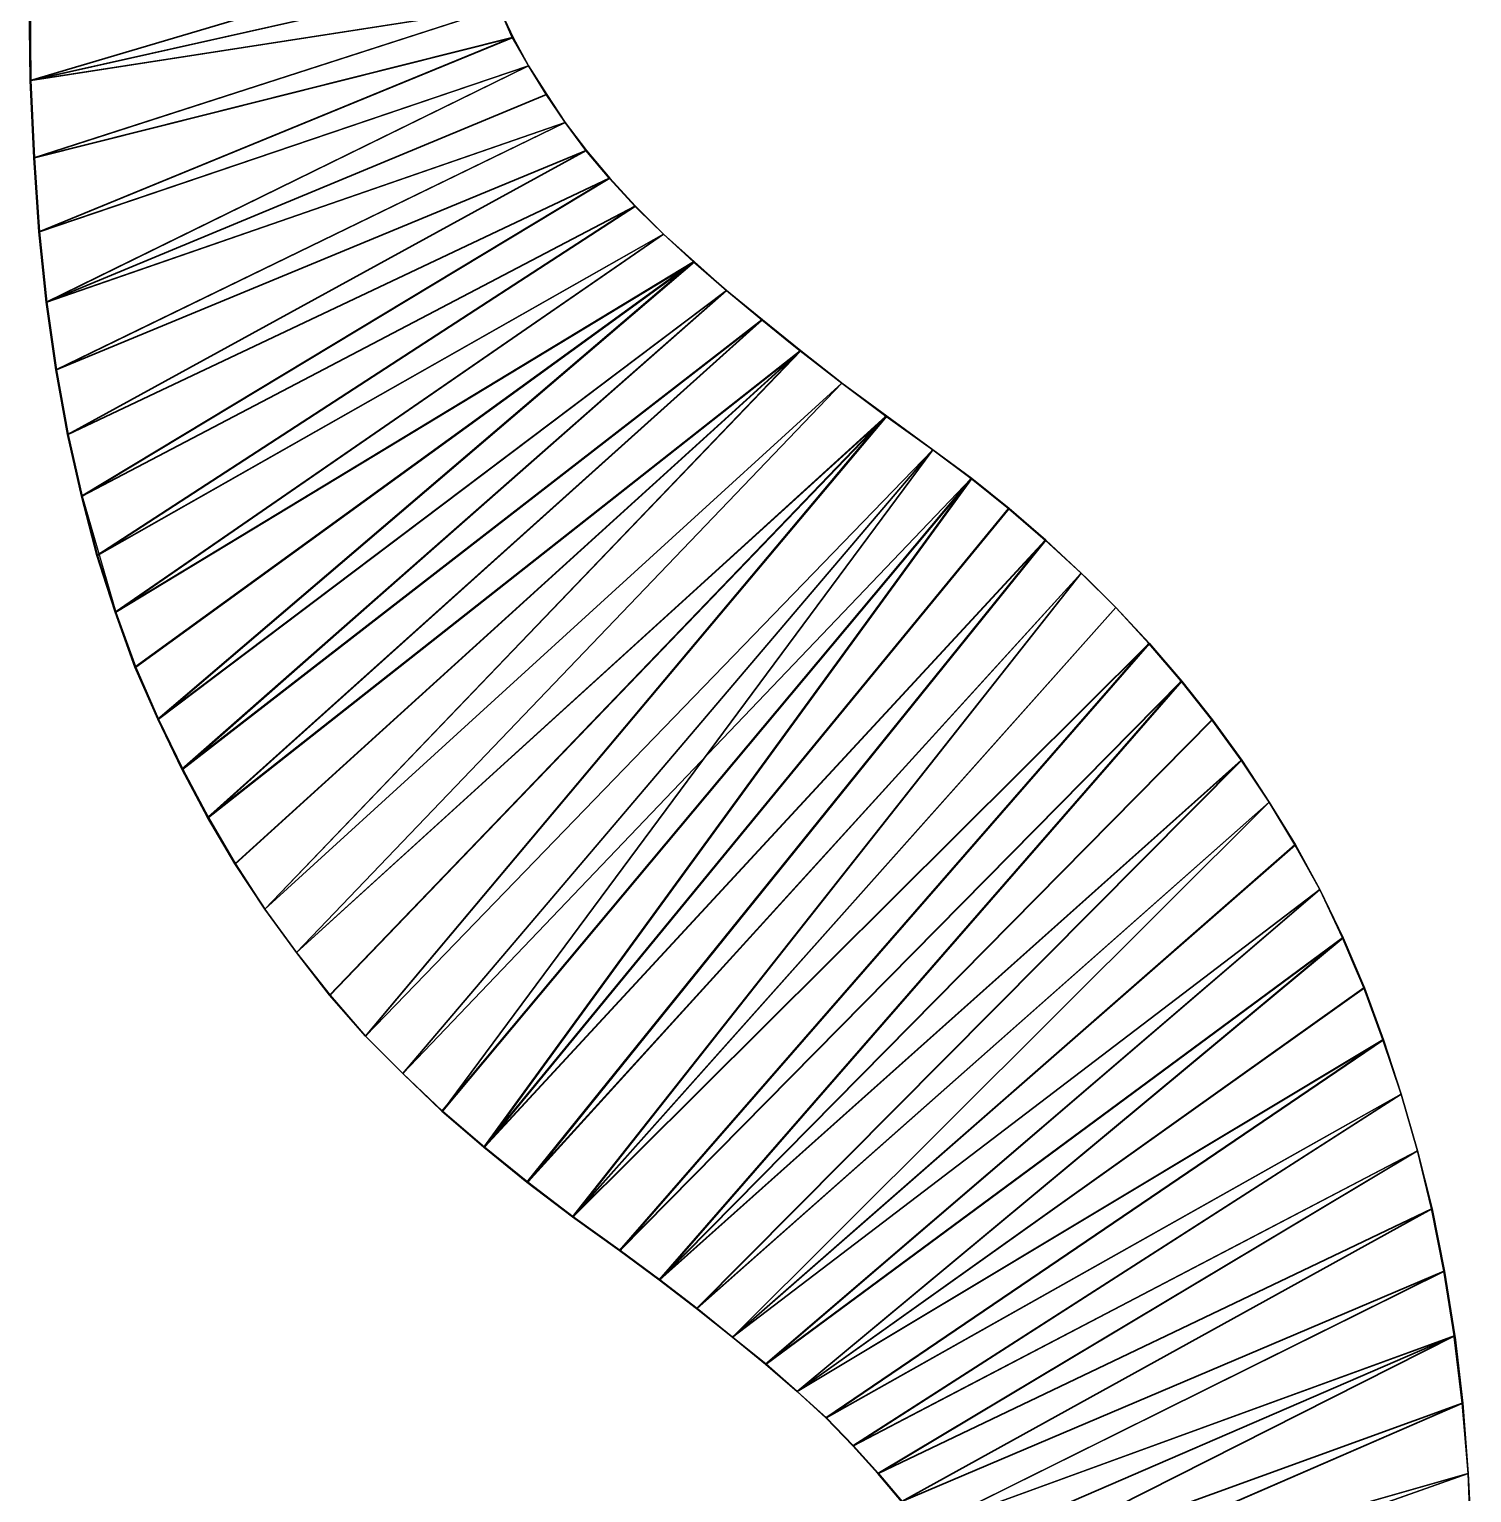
# Model space of a CAD drawing. Extents: x -29.1 to 29.1, y -25 to 25.
# Drawn here: x 16.066 to 18.031, y 4.908 to 6.902 of the extents above; entities that cross this region are included whole.
import ezdxf

# ---------------------------------------------------------------- set-up
doc = ezdxf.new("R2010")
doc.units = 0
doc.header["$MEASUREMENT"] = 0
doc.layers.add('ConstrLine', color=7, linetype='Continuous')
doc.layers.add('ObjLayer', color=2, linetype='Continuous')

msp = doc.modelspace()

# ---------------------------------------------------------------- linework, layer by layer
at = {"layer": 'ConstrLine'}
for p, q in [((16.066, 6.942, 4), (16.067, 6.832, 4)), ((16.724, 6.891, 4), (16.706, 6.931, 4)), ((16.746, 6.852, 4), (16.724, 6.891, 4)), ((16.77, 6.813, 4), (16.746, 6.852, 4)), ((16.067, 6.832, 4), (16.072, 6.727, 4)), ((16.796, 6.775, 4), (16.77, 6.813, 4)), ((16.824, 6.737, 4), (16.796, 6.775, 4)), ((16.072, 6.727, 4), (16.079, 6.626, 4)), ((16.856, 6.699, 4), (16.824, 6.737, 4)), ((16.891, 6.661, 4), (16.856, 6.699, 4)), ((16.93, 6.623, 4), (16.891, 6.661, 4)), ((16.079, 6.626, 4), (16.089, 6.53, 4)), ((16.971, 6.585, 4), (16.93, 6.623, 4)), ((17.016, 6.546, 4), (16.971, 6.585, 4)), ((17.064, 6.506, 4), (17.016, 6.546, 4)), ((16.089, 6.53, 4), (16.102, 6.438, 4)), ((17.116, 6.464, 4), (17.064, 6.506, 4)), ((17.173, 6.42, 4), (17.116, 6.464, 4)), ((16.102, 6.438, 4), (16.118, 6.35, 4)), ((17.233, 6.375, 4), (17.173, 6.42, 4)), ((17.297, 6.329, 4), (17.233, 6.375, 4)), ((16.118, 6.35, 4), (16.137, 6.266, 4)), ((17.349, 6.29, 4), (17.297, 6.329, 4)), ((17.4, 6.249, 4), (17.349, 6.29, 4)), ((16.137, 6.266, 4), (16.158, 6.185, 4)), ((17.45, 6.206, 4), (17.4, 6.249, 4)), ((17.499, 6.161, 4), (17.45, 6.206, 4)), ((16.158, 6.185, 4), (16.183, 6.108, 4)), ((17.546, 6.114, 4), (17.499, 6.161, 4)), ((16.183, 6.108, 4), (16.21, 6.033, 4)), ((17.591, 6.065, 4), (17.546, 6.114, 4)), ((17.635, 6.014, 4), (17.591, 6.065, 4)), ((16.21, 6.033, 4), (16.241, 5.962, 4)), ((17.677, 5.961, 4), (17.635, 6.014, 4)), ((16.241, 5.962, 4), (16.274, 5.894, 4)), ((17.717, 5.906, 4), (17.677, 5.961, 4)), ((17.755, 5.849, 4), (17.717, 5.906, 4)), ((16.274, 5.894, 4), (16.309, 5.828, 4)), ((17.79, 5.791, 4), (17.755, 5.849, 4)), ((16.309, 5.828, 4), (16.346, 5.765, 4)), ((17.824, 5.73, 4), (17.79, 5.791, 4)), ((16.346, 5.765, 4), (16.387, 5.703, 4)), ((17.855, 5.664, 4), (17.824, 5.73, 4)), ((16.387, 5.703, 4), (16.43, 5.644, 4)), ((17.884, 5.596, 4), (17.855, 5.664, 4)), ((16.43, 5.644, 4), (16.475, 5.586, 4)), ((16.475, 5.586, 4), (16.524, 5.53, 5)), ((17.91, 5.525, 4), (17.884, 5.596, 4)), ((16.524, 5.53, 5), (16.575, 5.479, 4)), ((17.935, 5.451, 4), (17.91, 5.525, 4)), ((16.575, 5.479, 4), (16.628, 5.428, 4)), ((17.957, 5.374, 4), (17.935, 5.451, 4)), ((16.628, 5.428, 4), (16.685, 5.379, 4)), ((16.685, 5.379, 4), (16.744, 5.331, 4)), ((17.976, 5.295, 4), (17.957, 5.374, 4)), ((16.744, 5.331, 4), (16.806, 5.284, 4)), ((17.993, 5.21, 4), (17.976, 5.295, 4)), ((16.806, 5.284, 4), (16.87, 5.238, 4)), ((16.87, 5.238, 4), (16.924, 5.198, 4)), ((18.007, 5.122, 4), (17.993, 5.21, 4)), ((16.924, 5.198, 4), (16.975, 5.159, 4)), ((16.975, 5.159, 4), (17.024, 5.12, 4)), ((17.024, 5.12, 4), (17.069, 5.083, 4)), ((18.018, 5.03, 4), (18.007, 5.122, 4)), ((17.069, 5.083, 4), (17.112, 5.046, 4)), ((17.112, 5.046, 4), (17.151, 5.01, 4)), ((18.026, 4.934, 4), (18.018, 5.03, 4)), ((17.151, 5.01, 4), (17.188, 4.972, 4)), ((17.188, 4.972, 4), (17.222, 4.934, 4)), ((17.222, 4.934, 4), (17.254, 4.896, 4)), ((18.03, 4.835, 4), (18.026, 4.934, 4))]:
    msp.add_line(p, q, dxfattribs=at)
for points in [[(16.066, 6.942, 5), (16.067, 6.832, 5), (16.676, 7.013, 5)], [(16.69, 6.972, 5), (16.676, 7.013, 5), (16.067, 6.832, 5)], [(16.067, 6.942, 5), (16.068, 6.832, 5), (16.677, 7.013, 5)], [(16.69, 6.972, 5), (16.677, 7.013, 5), (16.068, 6.832, 5)], [(16.706, 6.931, 5), (16.69, 6.972, 5), (16.067, 6.832, 5)], [(16.706, 6.931, 5), (16.69, 6.972, 5), (16.068, 6.832, 5)], [(16.066, 6.942, 4), (16.067, 6.832, 4), (16.067, 6.832, 5)], [(16.066, 6.942, 4), (16.067, 6.832, 5), (16.066, 6.942, 5)], [(16.067, 6.942, 4), (16.068, 6.832, 4), (16.068, 6.832, 5)], [(16.067, 6.942, 4), (16.068, 6.832, 5), (16.067, 6.942, 5)], [(16.067, 6.832, 5), (16.072, 6.727, 5), (16.706, 6.931, 5)], [(16.068, 6.832, 5), (16.073, 6.727, 5), (16.706, 6.931, 5)], [(16.724, 6.891, 5), (16.706, 6.931, 5), (16.072, 6.727, 5)], [(16.725, 6.891, 5), (16.706, 6.931, 5), (16.073, 6.727, 5)], [(16.706, 6.931, 4), (16.706, 6.931, 5), (16.724, 6.891, 5)], [(16.706, 6.931, 4), (16.724, 6.891, 5), (16.724, 6.891, 4)], [(16.706, 6.931, 4), (16.706, 6.931, 5), (16.725, 6.891, 5)], [(16.706, 6.931, 4), (16.725, 6.891, 5), (16.725, 6.891, 4)], [(16.072, 6.727, 5), (16.079, 6.626, 5), (16.724, 6.891, 5)], [(16.073, 6.727, 5), (16.08, 6.626, 5), (16.725, 6.891, 5)], [(16.746, 6.852, 5), (16.724, 6.891, 5), (16.079, 6.626, 5)], [(16.746, 6.852, 5), (16.725, 6.891, 5), (16.08, 6.626, 5)], [(16.724, 6.891, 4), (16.724, 6.891, 5), (16.746, 6.852, 5)], [(16.724, 6.891, 4), (16.746, 6.852, 5), (16.746, 6.852, 4)], [(16.725, 6.891, 4), (16.725, 6.891, 5), (16.746, 6.852, 5)], [(16.725, 6.891, 4), (16.746, 6.852, 5), (16.746, 6.852, 4)], [(16.079, 6.626, 5), (16.089, 6.53, 5), (16.746, 6.852, 5)], [(16.08, 6.626, 5), (16.09, 6.53, 5), (16.746, 6.852, 5)], [(16.77, 6.813, 5), (16.746, 6.852, 5), (16.089, 6.53, 5)], [(16.771, 6.813, 5), (16.746, 6.852, 5), (16.09, 6.53, 5)], [(16.746, 6.852, 4), (16.746, 6.852, 5), (16.77, 6.813, 5)], [(16.746, 6.852, 4), (16.77, 6.813, 5), (16.77, 6.813, 4)], [(16.746, 6.852, 4), (16.746, 6.852, 5), (16.771, 6.813, 5)], [(16.746, 6.852, 4), (16.771, 6.813, 5), (16.771, 6.813, 4)], [(16.067, 6.832, 4), (16.072, 6.727, 4), (16.072, 6.727, 5)], [(16.067, 6.832, 4), (16.072, 6.727, 5), (16.067, 6.832, 5)], [(16.068, 6.832, 4), (16.073, 6.727, 4), (16.073, 6.727, 5)], [(16.068, 6.832, 4), (16.073, 6.727, 5), (16.068, 6.832, 5)], [(16.796, 6.775, 5), (16.77, 6.813, 5), (16.089, 6.53, 5)], [(16.796, 6.775, 5), (16.771, 6.813, 5), (16.09, 6.53, 5)], [(16.77, 6.813, 4), (16.77, 6.813, 5), (16.796, 6.775, 5)], [(16.77, 6.813, 4), (16.796, 6.775, 5), (16.796, 6.775, 4)], [(16.771, 6.813, 4), (16.771, 6.813, 5), (16.796, 6.775, 5)], [(16.771, 6.813, 4), (16.796, 6.775, 5), (16.796, 6.775, 4)], [(16.089, 6.53, 5), (16.102, 6.438, 5), (16.796, 6.775, 5)], [(16.09, 6.53, 5), (16.103, 6.438, 5), (16.796, 6.775, 5)], [(16.824, 6.737, 5), (16.796, 6.775, 5), (16.102, 6.438, 5)], [(16.825, 6.737, 5), (16.796, 6.775, 5), (16.103, 6.438, 5)], [(16.796, 6.775, 4), (16.796, 6.775, 5), (16.824, 6.737, 5)], [(16.796, 6.775, 4), (16.824, 6.737, 5), (16.824, 6.737, 4)], [(16.796, 6.775, 4), (16.796, 6.775, 5), (16.825, 6.737, 5)], [(16.796, 6.775, 4), (16.825, 6.737, 5), (16.825, 6.737, 4)], [(16.072, 6.727, 4), (16.079, 6.626, 4), (16.079, 6.626, 5)], [(16.072, 6.727, 4), (16.079, 6.626, 5), (16.072, 6.727, 5)], [(16.073, 6.727, 4), (16.08, 6.626, 4), (16.08, 6.626, 5)], [(16.073, 6.727, 4), (16.08, 6.626, 5), (16.073, 6.727, 5)], [(16.118, 6.35, 5), (16.824, 6.737, 5), (16.102, 6.438, 5)], [(16.103, 6.438, 5), (16.119, 6.35, 5), (16.825, 6.737, 5)], [(16.824, 6.737, 5), (16.118, 6.35, 5), (16.856, 6.699, 5)], [(16.857, 6.699, 5), (16.825, 6.737, 5), (16.119, 6.35, 5)], [(16.824, 6.737, 4), (16.824, 6.737, 5), (16.856, 6.699, 5)], [(16.824, 6.737, 4), (16.856, 6.699, 5), (16.856, 6.699, 4)], [(16.825, 6.737, 4), (16.825, 6.737, 5), (16.857, 6.699, 5)], [(16.825, 6.737, 4), (16.857, 6.699, 5), (16.857, 6.699, 4)], [(16.137, 6.266, 5), (16.856, 6.699, 5), (16.118, 6.35, 5)], [(16.138, 6.266, 5), (16.857, 6.699, 5), (16.119, 6.35, 5)], [(16.856, 6.699, 5), (16.137, 6.266, 5), (16.891, 6.661, 5)], [(16.857, 6.699, 5), (16.138, 6.266, 5), (16.892, 6.661, 5)], [(16.856, 6.699, 4), (16.856, 6.699, 5), (16.891, 6.661, 5)], [(16.856, 6.699, 4), (16.891, 6.661, 5), (16.891, 6.661, 4)], [(16.857, 6.699, 4), (16.857, 6.699, 5), (16.892, 6.661, 5)], [(16.857, 6.699, 4), (16.892, 6.661, 5), (16.892, 6.661, 4)], [(16.891, 6.661, 5), (16.137, 6.266, 5), (16.158, 6.185, 5)], [(16.159, 6.185, 5), (16.892, 6.661, 5), (16.138, 6.266, 5)], [(16.891, 6.661, 5), (16.158, 6.185, 5), (16.93, 6.623, 5)], [(16.93, 6.623, 5), (16.892, 6.661, 5), (16.159, 6.185, 5)], [(16.891, 6.661, 4), (16.891, 6.661, 5), (16.896, 6.6561, 4)], [(16.891, 6.661, 5), (16.93, 6.623, 5), (16.896, 6.6561, 4)], [(16.892, 6.661, 4), (16.892, 6.661, 5), (16.93, 6.623, 5)], [(16.892, 6.661, 4), (16.93, 6.623, 5), (16.93, 6.623, 4)], [(16.93, 6.623, 5), (16.93, 6.623, 4), (16.896, 6.6561, 4)], [(16.079, 6.626, 4), (16.089, 6.53, 4), (16.089, 6.53, 5)], [(16.079, 6.626, 4), (16.089, 6.53, 5), (16.079, 6.626, 5)], [(16.08, 6.626, 4), (16.09, 6.53, 4), (16.09, 6.53, 5)], [(16.08, 6.626, 4), (16.09, 6.53, 5), (16.08, 6.626, 5)], [(16.158, 6.185, 5), (16.183, 6.108, 5), (16.93, 6.623, 5)], [(16.159, 6.185, 5), (16.184, 6.108, 5), (16.93, 6.623, 5)], [(16.93, 6.623, 5), (16.183, 6.108, 5), (16.971, 6.585, 5)], [(16.972, 6.585, 5), (16.93, 6.623, 5), (16.184, 6.108, 5)], [(16.93, 6.623, 4), (16.93, 6.623, 5), (16.971, 6.585, 5)], [(16.93, 6.623, 4), (16.971, 6.585, 5), (16.971, 6.585, 4)], [(16.93, 6.623, 4), (16.93, 6.623, 5), (16.972, 6.585, 5)], [(16.93, 6.623, 4), (16.972, 6.585, 5), (16.972, 6.585, 4)], [(16.21, 6.033, 5), (16.971, 6.585, 5), (16.183, 6.108, 5)], [(16.184, 6.108, 5), (16.211, 6.033, 5), (16.972, 6.585, 5)], [(16.241, 5.962, 5), (16.971, 6.585, 5), (16.21, 6.033, 5)], [(16.211, 6.033, 5), (16.242, 5.962, 5), (16.972, 6.585, 5)], [(16.971, 6.585, 5), (16.241, 5.962, 5), (17.016, 6.546, 5)], [(17.016, 6.546, 5), (16.972, 6.585, 5), (16.242, 5.962, 5)], [(16.971, 6.585, 4), (16.971, 6.585, 5), (17.016, 6.546, 5)], [(16.971, 6.585, 4), (17.016, 6.546, 5), (17.016, 6.546, 4)], [(17.016, 6.546, 5), (16.999, 6.5611, 4), (16.972, 6.585, 5)], [(16.972, 6.585, 4), (16.972, 6.585, 5), (16.999, 6.5611, 4)], [(17.016, 6.546, 5), (17.016, 6.546, 4), (16.999, 6.5611, 4)], [(16.274, 5.894, 5), (17.016, 6.546, 5), (16.241, 5.962, 5)], [(16.275, 5.894, 5), (17.016, 6.546, 5), (16.242, 5.962, 5)], [(17.016, 6.546, 5), (16.274, 5.894, 5), (17.064, 6.506, 5)], [(17.016, 6.546, 5), (16.275, 5.894, 5), (17.065, 6.506, 5)], [(17.016, 6.546, 4), (17.016, 6.546, 5), (17.064, 6.506, 5)], [(17.016, 6.546, 4), (17.064, 6.506, 5), (17.064, 6.506, 4)], [(17.016, 6.546, 4), (17.016, 6.546, 5), (17.065, 6.506, 5)], [(17.016, 6.546, 4), (17.065, 6.506, 5), (17.065, 6.506, 4)], [(16.089, 6.53, 4), (16.102, 6.438, 4), (16.102, 6.438, 5)], [(16.089, 6.53, 4), (16.102, 6.438, 5), (16.089, 6.53, 5)], [(16.09, 6.53, 4), (16.103, 6.438, 4), (16.103, 6.438, 5)], [(16.09, 6.53, 4), (16.103, 6.438, 5), (16.09, 6.53, 5)], [(16.309, 5.828, 5), (17.064, 6.506, 5), (16.274, 5.894, 5)], [(16.31, 5.828, 5), (17.065, 6.506, 5), (16.275, 5.894, 5)], [(17.064, 6.506, 5), (16.309, 5.828, 5), (17.116, 6.464, 5)], [(17.065, 6.506, 5), (16.31, 5.828, 5), (17.117, 6.464, 5)], [(17.064, 6.506, 4), (17.064, 6.506, 5), (17.103, 6.4745, 4)], [(17.064, 6.506, 5), (17.116, 6.464, 5), (17.103, 6.4745, 4)], [(17.065, 6.506, 4), (17.065, 6.506, 5), (17.117, 6.464, 5)], [(17.065, 6.506, 4), (17.117, 6.464, 5), (17.117, 6.464, 4)], [(16.346, 5.765, 5), (17.116, 6.464, 5), (16.309, 5.828, 5)], [(16.347, 5.765, 5), (17.117, 6.464, 5), (16.31, 5.828, 5)], [(16.387, 5.703, 5), (17.116, 6.464, 5), (16.346, 5.765, 5)], [(16.387, 5.703, 5), (17.117, 6.464, 5), (16.347, 5.765, 5)], [(17.173, 6.42, 5), (17.116, 6.464, 5), (16.387, 5.703, 5)], [(17.117, 6.464, 5), (16.387, 5.703, 5), (17.173, 6.42, 5)], [(17.116, 6.464, 4), (17.103, 6.4745, 4), (17.116, 6.464, 5)], [(17.116, 6.464, 4), (17.116, 6.464, 5), (17.173, 6.42, 5)], [(17.116, 6.464, 4), (17.173, 6.42, 5), (17.173, 6.42, 4)], [(17.117, 6.464, 4), (17.117, 6.464, 5), (17.1681, 6.4239, 4)], [(17.117, 6.464, 5), (17.173, 6.42, 5), (17.1681, 6.4239, 4)], [(16.102, 6.438, 4), (16.118, 6.35, 4), (16.118, 6.35, 5)], [(16.102, 6.438, 4), (16.118, 6.35, 5), (16.102, 6.438, 5)], [(16.103, 6.438, 4), (16.119, 6.35, 4), (16.119, 6.35, 5)], [(16.103, 6.438, 4), (16.119, 6.35, 5), (16.103, 6.438, 5)], [(17.173, 6.42, 4), (17.1681, 6.4239, 4), (17.173, 6.42, 5)], [(16.387, 5.703, 5), (16.43, 5.644, 5), (17.173, 6.42, 5)], [(16.43, 5.644, 5), (17.173, 6.42, 5), (16.387, 5.703, 5)], [(17.233, 6.375, 5), (17.173, 6.42, 5), (16.43, 5.644, 5)], [(17.173, 6.42, 5), (16.43, 5.644, 5), (17.234, 6.375, 5)], [(17.173, 6.42, 4), (17.173, 6.42, 5), (17.233, 6.375, 5)], [(17.173, 6.42, 4), (17.233, 6.375, 5), (17.233, 6.375, 4)], [(17.173, 6.42, 4), (17.173, 6.42, 5), (17.234, 6.375, 5)], [(17.173, 6.42, 4), (17.234, 6.375, 5), (17.234, 6.375, 4)], [(16.43, 5.644, 5), (16.475, 5.586, 5), (17.233, 6.375, 5)], [(16.476, 5.586, 5), (17.234, 6.375, 5), (16.43, 5.644, 5)], [(16.475, 5.586, 5), (16.524, 5.53, 5), (17.233, 6.375, 5)], [(16.476, 5.586, 5), (16.524, 5.53, 5), (17.234, 6.375, 5)], [(17.297, 6.329, 5), (17.233, 6.375, 5), (16.524, 5.53, 5)], [(17.297, 6.329, 5), (17.234, 6.375, 5), (16.524, 5.53, 5)], [(17.233, 6.375, 4), (17.233, 6.375, 5), (17.297, 6.329, 5)], [(17.233, 6.375, 4), (17.297, 6.329, 5), (17.297, 6.329, 4)], [(17.234, 6.375, 4), (17.234, 6.375, 5), (17.297, 6.329, 5)], [(17.234, 6.375, 4), (17.297, 6.329, 5), (17.297, 6.329, 4)], [(16.118, 6.35, 4), (16.137, 6.266, 4), (16.137, 6.266, 5)], [(16.118, 6.35, 4), (16.137, 6.266, 5), (16.118, 6.35, 5)], [(16.119, 6.35, 4), (16.138, 6.266, 4), (16.138, 6.266, 5)], [(16.119, 6.35, 4), (16.138, 6.266, 5), (16.119, 6.35, 5)], [(16.524, 5.53, 5), (16.575, 5.479, 5), (17.297, 6.329, 5)], [(16.524, 5.53, 5), (16.575, 5.479, 5), (17.297, 6.329, 5)], [(17.349, 6.29, 5), (17.297, 6.329, 5), (16.575, 5.479, 5)], [(16.575, 5.479, 5), (16.629, 5.428, 5), (17.297, 6.329, 5)], [(17.35, 6.29, 5), (17.297, 6.329, 5), (16.629, 5.428, 5)], [(17.297, 6.329, 4), (17.297, 6.329, 5), (17.349, 6.29, 5)], [(17.297, 6.329, 4), (17.349, 6.29, 5), (17.349, 6.29, 4)], [(17.297, 6.329, 4), (17.297, 6.329, 5), (17.35, 6.29, 5)], [(17.297, 6.329, 4), (17.35, 6.29, 5), (17.35, 6.29, 4)], [(16.575, 5.479, 5), (16.628, 5.428, 5), (17.349, 6.29, 5)], [(16.628, 5.428, 5), (16.685, 5.379, 5), (17.349, 6.29, 5)], [(16.629, 5.428, 5), (16.686, 5.379, 5), (17.35, 6.29, 5)], [(17.4, 6.249, 5), (17.349, 6.29, 5), (16.685, 5.379, 5)], [(17.401, 6.249, 5), (17.35, 6.29, 5), (16.686, 5.379, 5)], [(17.349, 6.29, 4), (17.349, 6.29, 5), (17.4, 6.249, 5)], [(17.349, 6.29, 4), (17.4, 6.249, 5), (17.4, 6.249, 4)], [(17.35, 6.29, 4), (17.35, 6.29, 5), (17.401, 6.249, 5)], [(17.35, 6.29, 4), (17.401, 6.249, 5), (17.401, 6.249, 4)], [(16.137, 6.266, 4), (16.158, 6.185, 4), (16.158, 6.185, 5)], [(16.137, 6.266, 4), (16.158, 6.185, 5), (16.137, 6.266, 5)], [(16.138, 6.266, 4), (16.159, 6.185, 4), (16.159, 6.185, 5)], [(16.138, 6.266, 4), (16.159, 6.185, 5), (16.138, 6.266, 5)], [(17.45, 6.206, 5), (17.4, 6.249, 5), (16.685, 5.379, 5)], [(17.451, 6.206, 5), (17.401, 6.249, 5), (16.686, 5.379, 5)], [(17.4, 6.249, 4), (17.4, 6.249, 5), (17.408, 6.2421, 4)], [(17.4, 6.249, 5), (17.45, 6.206, 5), (17.408, 6.2421, 4)], [(17.401, 6.249, 4), (17.401, 6.249, 5), (17.451, 6.206, 5)], [(17.401, 6.249, 4), (17.451, 6.206, 5), (17.451, 6.206, 4)], [(17.45, 6.206, 4), (17.408, 6.2421, 4), (17.45, 6.206, 5)], [(16.685, 5.379, 5), (16.744, 5.331, 5), (17.45, 6.206, 5)], [(16.686, 5.379, 5), (16.745, 5.331, 5), (17.451, 6.206, 5)], [(17.499, 6.161, 5), (17.45, 6.206, 5), (16.744, 5.331, 5)], [(17.499, 6.161, 5), (17.451, 6.206, 5), (16.745, 5.331, 5)], [(17.45, 6.206, 4), (17.45, 6.206, 5), (17.499, 6.161, 5)], [(17.45, 6.206, 4), (17.499, 6.161, 5), (17.499, 6.161, 4)], [(17.451, 6.206, 4), (17.451, 6.206, 5), (17.499, 6.161, 5)], [(17.451, 6.206, 4), (17.499, 6.161, 5), (17.499, 6.161, 4)], [(16.158, 6.185, 4), (16.1713, 6.144, 4), (16.158, 6.185, 5)], [(16.1713, 6.144, 4), (16.183, 6.108, 5), (16.158, 6.185, 5)], [(16.159, 6.185, 4), (16.1723, 6.144, 4), (16.159, 6.185, 5)], [(16.1723, 6.144, 4), (16.184, 6.108, 5), (16.159, 6.185, 5)], [(16.1713, 6.144, 4), (16.183, 6.108, 4), (16.183, 6.108, 5)], [(16.1723, 6.144, 4), (16.184, 6.108, 4), (16.184, 6.108, 5)], [(16.744, 5.331, 5), (16.806, 5.284, 5), (17.499, 6.161, 5)], [(16.745, 5.331, 5), (16.807, 5.284, 5), (17.499, 6.161, 5)], [(17.546, 6.114, 5), (17.499, 6.161, 5), (16.806, 5.284, 5)], [(17.546, 6.114, 5), (17.499, 6.161, 5), (16.807, 5.284, 5)], [(17.499, 6.161, 4), (17.499, 6.161, 5), (17.507, 6.153, 4)], [(17.507, 6.153, 4), (17.499, 6.161, 5), (17.516, 6.144, 4)], [(17.499, 6.161, 5), (17.546, 6.114, 5), (17.516, 6.144, 4)], [(17.499, 6.161, 4), (17.499, 6.161, 5), (17.5003, 6.1597, 4)], [(17.499, 6.161, 5), (17.516, 6.144, 4), (17.5003, 6.1597, 4)], [(17.499, 6.161, 5), (17.546, 6.114, 5), (17.516, 6.144, 4)], [(17.546, 6.114, 4), (17.516, 6.144, 4), (17.546, 6.114, 5)], [(17.546, 6.114, 4), (17.516, 6.144, 4), (17.546, 6.114, 5)], [(16.183, 6.108, 4), (16.21, 6.033, 4), (16.21, 6.033, 5)], [(16.183, 6.108, 4), (16.21, 6.033, 5), (16.183, 6.108, 5)], [(16.184, 6.108, 4), (16.211, 6.033, 4), (16.211, 6.033, 5)], [(16.184, 6.108, 4), (16.211, 6.033, 5), (16.184, 6.108, 5)], [(17.591, 6.065, 5), (17.546, 6.114, 5), (16.806, 5.284, 5)], [(17.592, 6.065, 5), (17.546, 6.114, 5), (16.807, 5.284, 5)], [(17.546, 6.114, 4), (17.546, 6.114, 5), (17.591, 6.065, 5)], [(17.546, 6.114, 4), (17.591, 6.065, 5), (17.591, 6.065, 4)], [(17.546, 6.114, 4), (17.546, 6.114, 5), (17.592, 6.065, 5)], [(17.546, 6.114, 4), (17.592, 6.065, 5), (17.592, 6.065, 4)], [(16.806, 5.284, 5), (16.87, 5.238, 5), (17.591, 6.065, 5)], [(16.807, 5.284, 5), (16.871, 5.238, 5), (17.592, 6.065, 5)], [(17.635, 6.014, 5), (17.591, 6.065, 5), (16.87, 5.238, 5)], [(17.636, 6.014, 5), (17.592, 6.065, 5), (16.871, 5.238, 5)], [(17.591, 6.065, 4), (17.591, 6.065, 5), (17.635, 6.014, 5)], [(17.591, 6.065, 4), (17.635, 6.014, 5), (17.635, 6.014, 4)], [(17.592, 6.065, 4), (17.592, 6.065, 5), (17.636, 6.014, 5)], [(17.592, 6.065, 4), (17.636, 6.014, 5), (17.636, 6.014, 4)], [(16.21, 6.033, 4), (16.241, 5.962, 4), (16.241, 5.962, 5)], [(16.21, 6.033, 4), (16.241, 5.962, 5), (16.21, 6.033, 5)], [(16.211, 6.033, 4), (16.242, 5.962, 4), (16.242, 5.962, 5)], [(16.211, 6.033, 4), (16.242, 5.962, 5), (16.211, 6.033, 5)], [(16.87, 5.238, 5), (16.924, 5.198, 5), (17.635, 6.014, 5)], [(16.871, 5.238, 5), (16.925, 5.198, 5), (17.636, 6.014, 5)], [(17.677, 5.961, 5), (17.635, 6.014, 5), (16.924, 5.198, 5)], [(17.678, 5.961, 5), (17.636, 6.014, 5), (16.925, 5.198, 5)], [(17.635, 6.014, 4), (17.635, 6.014, 5), (17.677, 5.961, 5)], [(17.635, 6.014, 4), (17.677, 5.961, 5), (17.677, 5.961, 4)], [(17.636, 6.014, 4), (17.636, 6.014, 5), (17.678, 5.961, 5)], [(17.636, 6.014, 4), (17.678, 5.961, 5), (17.678, 5.961, 4)], [(16.241, 5.962, 4), (16.274, 5.894, 4), (16.274, 5.894, 5)], [(16.241, 5.962, 4), (16.274, 5.894, 5), (16.241, 5.962, 5)], [(16.242, 5.962, 4), (16.275, 5.894, 4), (16.275, 5.894, 5)], [(16.242, 5.962, 4), (16.275, 5.894, 5), (16.242, 5.962, 5)], [(17.717, 5.906, 5), (17.677, 5.961, 5), (16.924, 5.198, 5)], [(17.718, 5.906, 5), (17.678, 5.961, 5), (16.925, 5.198, 5)], [(17.677, 5.961, 4), (17.677, 5.961, 5), (17.717, 5.906, 5)], [(17.677, 5.961, 4), (17.717, 5.906, 5), (17.717, 5.906, 4)], [(17.678, 5.961, 4), (17.678, 5.961, 5), (17.718, 5.906, 5)], [(17.678, 5.961, 4), (17.718, 5.906, 5), (17.718, 5.906, 4)], [(16.924, 5.198, 5), (16.975, 5.159, 5), (17.717, 5.906, 5)], [(16.925, 5.198, 5), (16.976, 5.159, 5), (17.718, 5.906, 5)], [(17.755, 5.849, 5), (17.717, 5.906, 5), (16.975, 5.159, 5)], [(17.755, 5.849, 5), (17.718, 5.906, 5), (16.976, 5.159, 5)], [(17.717, 5.906, 4), (17.717, 5.906, 5), (17.755, 5.849, 5)], [(17.717, 5.906, 4), (17.755, 5.849, 5), (17.755, 5.849, 4)], [(17.718, 5.906, 4), (17.718, 5.906, 5), (17.755, 5.849, 5)], [(17.718, 5.906, 4), (17.755, 5.849, 5), (17.755, 5.849, 4)], [(16.274, 5.894, 4), (16.309, 5.828, 4), (16.309, 5.828, 5)], [(16.274, 5.894, 4), (16.309, 5.828, 5), (16.274, 5.894, 5)], [(16.275, 5.894, 4), (16.31, 5.828, 4), (16.31, 5.828, 5)], [(16.275, 5.894, 4), (16.31, 5.828, 5), (16.275, 5.894, 5)], [(16.975, 5.159, 5), (17.024, 5.12, 5), (17.755, 5.849, 5)], [(16.976, 5.159, 5), (17.024, 5.12, 5), (17.755, 5.849, 5)], [(17.79, 5.791, 5), (17.755, 5.849, 5), (17.024, 5.12, 5)], [(17.791, 5.791, 5), (17.755, 5.849, 5), (17.024, 5.12, 5)], [(17.755, 5.849, 4), (17.755, 5.849, 5), (17.79, 5.791, 5)], [(17.755, 5.849, 4), (17.79, 5.791, 5), (17.79, 5.791, 4)], [(17.755, 5.849, 4), (17.755, 5.849, 5), (17.791, 5.791, 5)], [(17.755, 5.849, 4), (17.791, 5.791, 5), (17.791, 5.791, 4)], [(16.309, 5.828, 4), (16.346, 5.765, 4), (16.346, 5.765, 5)], [(16.309, 5.828, 4), (16.346, 5.765, 5), (16.309, 5.828, 5)], [(16.31, 5.828, 4), (16.347, 5.765, 4), (16.347, 5.765, 5)], [(16.31, 5.828, 4), (16.347, 5.765, 5), (16.31, 5.828, 5)], [(17.824, 5.73, 5), (17.79, 5.791, 5), (17.024, 5.12, 5)], [(17.824, 5.73, 5), (17.791, 5.791, 5), (17.024, 5.12, 5)], [(17.79, 5.791, 4), (17.79, 5.791, 5), (17.824, 5.73, 5)], [(17.79, 5.791, 4), (17.824, 5.73, 5), (17.824, 5.73, 4)], [(17.791, 5.791, 4), (17.791, 5.791, 5), (17.824, 5.73, 5)], [(17.791, 5.791, 4), (17.824, 5.73, 5), (17.824, 5.73, 4)], [(16.387, 5.703, 5), (16.346, 5.765, 5), (16.384, 5.7075, 4)], [(16.346, 5.765, 4), (16.384, 5.7075, 4), (16.346, 5.765, 5)], [(16.347, 5.765, 4), (16.387, 5.703, 4), (16.387, 5.703, 5)], [(16.347, 5.765, 4), (16.387, 5.703, 5), (16.347, 5.765, 5)], [(17.024, 5.12, 5), (17.069, 5.083, 5), (17.824, 5.73, 5)], [(17.024, 5.12, 5), (17.07, 5.083, 5), (17.824, 5.73, 5)], [(17.855, 5.664, 5), (17.824, 5.73, 5), (17.069, 5.083, 5)], [(17.856, 5.664, 5), (17.824, 5.73, 5), (17.07, 5.083, 5)], [(17.824, 5.73, 4), (17.824, 5.73, 5), (17.855, 5.664, 5)], [(17.824, 5.73, 4), (17.855, 5.664, 5), (17.855, 5.664, 4)], [(17.824, 5.73, 4), (17.824, 5.73, 5), (17.856, 5.664, 5)], [(17.824, 5.73, 4), (17.856, 5.664, 5), (17.856, 5.664, 4)], [(16.384, 5.7075, 4), (16.387, 5.703, 4), (16.387, 5.703, 5)], [(16.387, 5.703, 4), (16.43, 5.644, 4), (16.43, 5.644, 5)], [(16.387, 5.703, 4), (16.43, 5.644, 5), (16.387, 5.703, 5)], [(16.387, 5.703, 4), (16.43, 5.644, 4), (16.43, 5.644, 5)], [(16.387, 5.703, 4), (16.43, 5.644, 5), (16.387, 5.703, 5)], [(17.069, 5.083, 5), (17.112, 5.046, 5), (17.855, 5.664, 5)], [(17.07, 5.083, 5), (17.112, 5.046, 5), (17.856, 5.664, 5)], [(17.884, 5.596, 5), (17.855, 5.664, 5), (17.112, 5.046, 5)], [(17.856, 5.664, 5), (17.112, 5.046, 5), (17.885, 5.596, 5)], [(17.855, 5.664, 4), (17.855, 5.664, 5), (17.8687, 5.632, 4)], [(17.855, 5.664, 5), (17.884, 5.596, 5), (17.8687, 5.632, 4)], [(17.856, 5.664, 4), (17.856, 5.664, 5), (17.8696, 5.632, 4)], [(17.856, 5.664, 5), (17.885, 5.596, 5), (17.8696, 5.632, 4)], [(16.43, 5.644, 4), (16.475, 5.586, 4), (16.475, 5.586, 5)], [(16.43, 5.644, 4), (16.475, 5.586, 5), (16.43, 5.644, 5)], [(16.43, 5.644, 4), (16.476, 5.586, 4), (16.476, 5.586, 5)], [(16.43, 5.644, 4), (16.476, 5.586, 5), (16.43, 5.644, 5)], [(17.884, 5.596, 4), (17.8687, 5.632, 4), (17.884, 5.596, 5)], [(17.885, 5.596, 4), (17.8696, 5.632, 4), (17.885, 5.596, 5)], [(16.475, 5.586, 4), (16.524, 5.53, 4), (16.524, 5.53, 5)], [(16.475, 5.586, 4), (16.524, 5.53, 5), (16.475, 5.586, 5)], [(16.476, 5.586, 4), (16.487, 5.5732, 4), (16.476, 5.586, 5)], [(16.487, 5.5732, 4), (16.524, 5.53, 5), (16.476, 5.586, 5)], [(17.91, 5.525, 5), (17.884, 5.596, 5), (17.112, 5.046, 5)], [(17.885, 5.596, 5), (17.112, 5.046, 5), (17.911, 5.525, 5)], [(17.884, 5.596, 4), (17.884, 5.596, 5), (17.91, 5.525, 5)], [(17.884, 5.596, 4), (17.91, 5.525, 5), (17.91, 5.525, 4)], [(17.885, 5.596, 4), (17.885, 5.596, 5), (17.911, 5.525, 5)], [(17.885, 5.596, 4), (17.911, 5.525, 5), (17.911, 5.525, 4)], [(16.487, 5.5732, 4), (16.524, 5.53, 4), (16.524, 5.53, 5)], [(16.524, 5.53, 4), (16.575, 5.479, 4), (16.575, 5.479, 5)], [(16.524, 5.53, 4), (16.575, 5.479, 5), (16.524, 5.53, 5)], [(16.524, 5.53, 4), (16.575, 5.479, 4), (16.575, 5.479, 5)], [(16.524, 5.53, 4), (16.575, 5.479, 5), (16.524, 5.53, 5)], [(17.112, 5.046, 5), (17.151, 5.01, 5), (17.91, 5.525, 5)], [(17.152, 5.01, 5), (17.911, 5.525, 5), (17.112, 5.046, 5)], [(17.935, 5.451, 5), (17.91, 5.525, 5), (17.151, 5.01, 5)], [(17.935, 5.451, 5), (17.911, 5.525, 5), (17.152, 5.01, 5)], [(17.91, 5.525, 4), (17.91, 5.525, 5), (17.935, 5.451, 5)], [(17.91, 5.525, 4), (17.935, 5.451, 5), (17.935, 5.451, 4)], [(17.911, 5.525, 4), (17.911, 5.525, 5), (17.935, 5.451, 5)], [(17.911, 5.525, 4), (17.935, 5.451, 5), (17.935, 5.451, 4)], [(16.575, 5.479, 4), (16.628, 5.428, 4), (16.628, 5.428, 5)], [(16.575, 5.479, 4), (16.628, 5.428, 5), (16.575, 5.479, 5)], [(16.575, 5.479, 4), (16.629, 5.428, 4), (16.629, 5.428, 5)], [(16.575, 5.479, 4), (16.629, 5.428, 5), (16.575, 5.479, 5)], [(17.151, 5.01, 5), (17.188, 4.972, 5), (17.935, 5.451, 5)], [(17.189, 4.972, 5), (17.935, 5.451, 5), (17.152, 5.01, 5)], [(17.957, 5.374, 5), (17.935, 5.451, 5), (17.188, 4.972, 5)], [(17.957, 5.374, 5), (17.935, 5.451, 5), (17.189, 4.972, 5)], [(17.935, 5.451, 4), (17.935, 5.451, 5), (17.957, 5.374, 5)], [(17.935, 5.451, 4), (17.957, 5.374, 5), (17.957, 5.374, 4)], [(17.935, 5.451, 4), (17.935, 5.451, 5), (17.957, 5.374, 5)], [(17.935, 5.451, 4), (17.957, 5.374, 5), (17.957, 5.374, 4)], [(16.628, 5.428, 4), (16.685, 5.379, 4), (16.685, 5.379, 5)], [(16.628, 5.428, 4), (16.685, 5.379, 5), (16.628, 5.428, 5)], [(16.629, 5.428, 4), (16.686, 5.379, 4), (16.686, 5.379, 5)], [(16.629, 5.428, 4), (16.686, 5.379, 5), (16.629, 5.428, 5)], [(16.685, 5.379, 4), (16.744, 5.331, 4), (16.744, 5.331, 5)], [(16.685, 5.379, 4), (16.744, 5.331, 5), (16.685, 5.379, 5)], [(16.686, 5.379, 4), (16.745, 5.331, 4), (16.745, 5.331, 5)], [(16.686, 5.379, 4), (16.745, 5.331, 5), (16.686, 5.379, 5)], [(17.188, 4.972, 5), (17.222, 4.934, 5), (17.957, 5.374, 5)], [(17.223, 4.934, 5), (17.957, 5.374, 5), (17.189, 4.972, 5)], [(17.976, 5.295, 5), (17.957, 5.374, 5), (17.222, 4.934, 5)], [(17.957, 5.374, 5), (17.223, 4.934, 5), (17.977, 5.295, 5)], [(17.957, 5.374, 4), (17.957, 5.374, 5), (17.976, 5.295, 5)], [(17.957, 5.374, 4), (17.976, 5.295, 5), (17.976, 5.295, 4)], [(17.957, 5.374, 4), (17.957, 5.374, 5), (17.977, 5.295, 5)], [(17.957, 5.374, 4), (17.977, 5.295, 5), (17.977, 5.295, 4)], [(16.744, 5.331, 4), (16.806, 5.284, 4), (16.806, 5.284, 5)], [(16.744, 5.331, 4), (16.806, 5.284, 5), (16.744, 5.331, 5)], [(16.745, 5.331, 4), (16.807, 5.284, 4), (16.807, 5.284, 5)], [(16.745, 5.331, 4), (16.807, 5.284, 5), (16.745, 5.331, 5)], [(17.222, 4.934, 5), (17.254, 4.896, 5), (17.976, 5.295, 5)], [(17.255, 4.896, 5), (17.977, 5.295, 5), (17.223, 4.934, 5)], [(17.993, 5.21, 5), (17.976, 5.295, 5), (17.254, 4.896, 5)], [(17.994, 5.21, 5), (17.977, 5.295, 5), (17.255, 4.896, 5)], [(17.976, 5.295, 4), (17.976, 5.295, 5), (17.993, 5.21, 5)], [(17.976, 5.295, 4), (17.993, 5.21, 5), (17.993, 5.21, 4)], [(17.977, 5.295, 4), (17.977, 5.295, 5), (17.994, 5.21, 5)], [(17.977, 5.295, 4), (17.994, 5.21, 5), (17.994, 5.21, 4)], [(16.806, 5.284, 4), (16.87, 5.238, 4), (16.87, 5.238, 5)], [(16.806, 5.284, 4), (16.87, 5.238, 5), (16.806, 5.284, 5)], [(16.807, 5.284, 4), (16.871, 5.238, 4), (16.871, 5.238, 5)], [(16.807, 5.284, 4), (16.871, 5.238, 5), (16.807, 5.284, 5)], [(16.87, 5.238, 4), (16.924, 5.198, 4), (16.924, 5.198, 5)], [(16.87, 5.238, 4), (16.924, 5.198, 5), (16.87, 5.238, 5)], [(16.871, 5.238, 4), (16.925, 5.198, 4), (16.925, 5.198, 5)], [(16.871, 5.238, 4), (16.925, 5.198, 5), (16.871, 5.238, 5)], [(17.254, 4.896, 5), (17.284, 4.858, 5), (17.993, 5.21, 5)], [(17.284, 4.858, 5), (17.994, 5.21, 5), (17.255, 4.896, 5)], [(18.007, 5.122, 5), (17.993, 5.21, 5), (17.284, 4.858, 5)], [(18.008, 5.122, 5), (17.994, 5.21, 5), (17.284, 4.858, 5)], [(17.993, 5.21, 4), (17.993, 5.21, 5), (18.007, 5.122, 5)], [(17.993, 5.21, 4), (18.007, 5.122, 5), (18.007, 5.122, 4)], [(17.994, 5.21, 4), (17.994, 5.21, 5), (18.008, 5.122, 5)], [(17.994, 5.21, 4), (18.008, 5.122, 5), (18.008, 5.122, 4)], [(16.924, 5.198, 4), (16.975, 5.159, 4), (16.975, 5.159, 5)], [(16.924, 5.198, 4), (16.975, 5.159, 5), (16.924, 5.198, 5)], [(16.925, 5.198, 4), (16.976, 5.159, 4), (16.976, 5.159, 5)], [(16.925, 5.198, 4), (16.976, 5.159, 5), (16.925, 5.198, 5)], [(16.975, 5.159, 4), (17.024, 5.12, 4), (17.024, 5.12, 5)], [(16.975, 5.159, 4), (17.024, 5.12, 5), (16.975, 5.159, 5)], [(16.976, 5.159, 4), (17.024, 5.12, 4), (17.024, 5.12, 5)], [(16.976, 5.159, 4), (17.024, 5.12, 5), (16.976, 5.159, 5)], [(17.024, 5.12, 4), (17.069, 5.083, 4), (17.069, 5.083, 5)], [(17.024, 5.12, 4), (17.069, 5.083, 5), (17.024, 5.12, 5)], [(17.024, 5.12, 4), (17.07, 5.083, 4), (17.07, 5.083, 5)], [(17.024, 5.12, 4), (17.07, 5.083, 5), (17.024, 5.12, 5)], [(17.284, 4.858, 5), (17.31, 4.82, 5), (18.007, 5.122, 5)], [(17.284, 4.858, 5), (17.311, 4.82, 5), (18.008, 5.122, 5)], [(17.31, 4.82, 5), (17.335, 4.782, 5), (18.007, 5.122, 5)], [(17.311, 4.82, 5), (17.336, 4.782, 5), (18.008, 5.122, 5)], [(18.018, 5.03, 5), (18.007, 5.122, 5), (17.335, 4.782, 5)], [(18.019, 5.03, 5), (18.008, 5.122, 5), (17.336, 4.782, 5)], [(18.007, 5.122, 4), (18.007, 5.122, 5), (18.0072, 5.12, 4)], [(18.007, 5.122, 5), (18.018, 5.03, 5), (18.0072, 5.12, 4)], [(18.018, 5.03, 4), (18.0072, 5.12, 4), (18.018, 5.03, 5)], [(18.008, 5.122, 4), (18.008, 5.122, 5), (18.0082, 5.12, 4)], [(18.008, 5.122, 5), (18.019, 5.03, 5), (18.0082, 5.12, 4)], [(18.019, 5.03, 4), (18.0082, 5.12, 4), (18.019, 5.03, 5)], [(17.069, 5.083, 4), (17.112, 5.046, 4), (17.112, 5.046, 5)], [(17.069, 5.083, 4), (17.112, 5.046, 5), (17.069, 5.083, 5)], [(17.07, 5.083, 4), (17.112, 5.046, 4), (17.112, 5.046, 5)], [(17.07, 5.083, 4), (17.112, 5.046, 5), (17.07, 5.083, 5)], [(17.112, 5.046, 4), (17.151, 5.01, 4), (17.151, 5.01, 5)], [(17.112, 5.046, 4), (17.151, 5.01, 5), (17.112, 5.046, 5)], [(17.112, 5.046, 4), (17.152, 5.01, 4), (17.152, 5.01, 5)], [(17.112, 5.046, 4), (17.152, 5.01, 5), (17.112, 5.046, 5)], [(17.335, 4.782, 5), (17.357, 4.743, 5), (18.018, 5.03, 5)], [(17.336, 4.782, 5), (17.358, 4.743, 5), (18.019, 5.03, 5)], [(18.026, 4.934, 5), (18.018, 5.03, 5), (17.357, 4.743, 5)], [(18.026, 4.934, 5), (18.019, 5.03, 5), (17.358, 4.743, 5)], [(18.018, 5.03, 4), (18.018, 5.03, 5), (18.026, 4.934, 5)], [(18.018, 5.03, 4), (18.026, 4.934, 5), (18.026, 4.934, 4)], [(18.019, 5.03, 4), (18.019, 5.03, 5), (18.026, 4.934, 5)], [(18.019, 5.03, 4), (18.026, 4.934, 5), (18.026, 4.934, 4)], [(17.151, 5.01, 4), (17.188, 4.972, 4), (17.188, 4.972, 5)], [(17.151, 5.01, 4), (17.188, 4.972, 5), (17.151, 5.01, 5)], [(17.152, 5.01, 4), (17.189, 4.972, 4), (17.189, 4.972, 5)], [(17.152, 5.01, 4), (17.189, 4.972, 5), (17.152, 5.01, 5)], [(17.188, 4.972, 4), (17.222, 4.934, 4), (17.222, 4.934, 5)], [(17.188, 4.972, 4), (17.222, 4.934, 5), (17.188, 4.972, 5)], [(17.189, 4.972, 4), (17.223, 4.934, 4), (17.223, 4.934, 5)], [(17.189, 4.972, 4), (17.223, 4.934, 5), (17.189, 4.972, 5)], [(17.222, 4.934, 4), (17.254, 4.896, 4), (17.254, 4.896, 5)], [(17.222, 4.934, 4), (17.254, 4.896, 5), (17.222, 4.934, 5)], [(17.223, 4.934, 4), (17.255, 4.896, 4), (17.255, 4.896, 5)], [(17.223, 4.934, 4), (17.255, 4.896, 5), (17.223, 4.934, 5)], [(17.357, 4.743, 5), (17.376, 4.704, 5), (18.026, 4.934, 5)], [(17.358, 4.743, 5), (17.377, 4.704, 5), (18.026, 4.934, 5)], [(18.03, 4.835, 5), (18.026, 4.934, 5), (17.376, 4.704, 5)], [(18.031, 4.835, 5), (18.026, 4.934, 5), (17.377, 4.704, 5)], [(18.026, 4.934, 4), (18.026, 4.934, 5), (18.03, 4.835, 5)], [(18.026, 4.934, 4), (18.03, 4.835, 5), (18.03, 4.835, 4)], [(18.026, 4.934, 4), (18.026, 4.934, 5), (18.031, 4.835, 5)], [(18.026, 4.934, 4), (18.031, 4.835, 5), (18.031, 4.835, 4)]]:
    msp.add_3dface(points, dxfattribs=at)
at = {"layer": 'ObjLayer'}
for p, q in [((16.067, 6.942, 5), (16.068, 6.832, 5)), ((16.725, 6.891, 5), (16.706, 6.931, 5)), ((16.746, 6.852, 5), (16.725, 6.891, 5)), ((16.771, 6.813, 5), (16.746, 6.852, 5)), ((16.068, 6.832, 5), (16.073, 6.727, 5)), ((16.796, 6.775, 5), (16.771, 6.813, 5)), ((16.825, 6.737, 5), (16.796, 6.775, 5)), ((16.073, 6.727, 5), (16.08, 6.626, 5)), ((16.857, 6.699, 5), (16.825, 6.737, 5)), ((16.892, 6.661, 5), (16.857, 6.699, 5)), ((16.93, 6.623, 5), (16.892, 6.661, 5)), ((16.08, 6.626, 5), (16.09, 6.53, 5)), ((16.972, 6.585, 5), (16.93, 6.623, 5)), ((17.016, 6.546, 5), (16.972, 6.585, 5)), ((17.065, 6.506, 5), (17.016, 6.546, 5)), ((16.09, 6.53, 5), (16.103, 6.438, 5)), ((17.117, 6.464, 5), (17.065, 6.506, 5)), ((17.173, 6.42, 5), (17.117, 6.464, 5)), ((16.103, 6.438, 5), (16.119, 6.35, 5)), ((17.234, 6.375, 5), (17.173, 6.42, 5)), ((17.297, 6.329, 5), (17.234, 6.375, 5)), ((16.119, 6.35, 5), (16.138, 6.266, 5)), ((17.35, 6.29, 5), (17.297, 6.329, 5)), ((17.401, 6.249, 5), (17.35, 6.29, 5)), ((16.138, 6.266, 5), (16.184, 6.108, 5)), ((17.451, 6.206, 5), (17.401, 6.249, 5)), ((17.499, 6.161, 5), (17.451, 6.206, 5)), ((17.546, 6.114, 5), (17.499, 6.161, 5)), ((16.184, 6.108, 5), (16.211, 6.033, 5)), ((17.592, 6.065, 5), (17.546, 6.114, 5)), ((17.636, 6.014, 5), (17.592, 6.065, 5)), ((16.211, 6.033, 5), (16.242, 5.962, 5)), ((17.678, 5.961, 5), (17.636, 6.014, 5)), ((16.242, 5.962, 5), (16.275, 5.894, 5)), ((17.718, 5.906, 5), (17.678, 5.961, 5)), ((17.755, 5.849, 5), (17.718, 5.906, 5)), ((16.275, 5.894, 5), (16.31, 5.828, 5)), ((17.791, 5.791, 5), (17.755, 5.849, 5)), ((16.31, 5.828, 5), (16.347, 5.765, 5)), ((17.824, 5.73, 5), (17.791, 5.791, 5)), ((16.347, 5.765, 5), (16.387, 5.703, 5)), ((17.856, 5.664, 5), (17.824, 5.73, 5)), ((16.387, 5.703, 5), (16.43, 5.644, 5)), ((17.885, 5.596, 5), (17.856, 5.664, 5)), ((16.43, 5.644, 5), (16.476, 5.586, 5)), ((16.476, 5.586, 5), (16.524, 5.53, 5)), ((17.911, 5.525, 5), (17.885, 5.596, 5)), ((16.524, 5.53, 5), (16.575, 5.479, 5)), ((17.935, 5.451, 5), (17.911, 5.525, 5)), ((16.575, 5.479, 5), (16.629, 5.428, 5)), ((17.957, 5.374, 5), (17.935, 5.451, 5)), ((16.629, 5.428, 5), (16.686, 5.379, 5)), ((16.686, 5.379, 5), (16.745, 5.331, 5)), ((17.977, 5.295, 5), (17.957, 5.374, 5)), ((16.745, 5.331, 5), (16.807, 5.284, 5)), ((17.994, 5.21, 5), (17.977, 5.295, 5)), ((16.807, 5.284, 5), (16.871, 5.238, 5)), ((16.871, 5.238, 5), (16.925, 5.198, 5)), ((18.008, 5.122, 5), (17.994, 5.21, 5)), ((16.925, 5.198, 5), (16.976, 5.159, 5)), ((16.976, 5.159, 5), (17.024, 5.12, 5)), ((17.024, 5.12, 5), (17.07, 5.083, 5)), ((18.019, 5.03, 5), (18.008, 5.122, 5)), ((17.07, 5.083, 5), (17.112, 5.046, 5)), ((17.112, 5.046, 5), (17.152, 5.01, 5)), ((18.026, 4.934, 5), (18.019, 5.03, 5)), ((17.152, 5.01, 5), (17.189, 4.972, 5)), ((17.189, 4.972, 5), (17.223, 4.934, 5)), ((17.223, 4.934, 5), (17.255, 4.896, 5)), ((18.031, 4.835, 5), (18.026, 4.934, 5))]:
    msp.add_line(p, q, dxfattribs=at)

doc.saveas('drawing.dxf')
